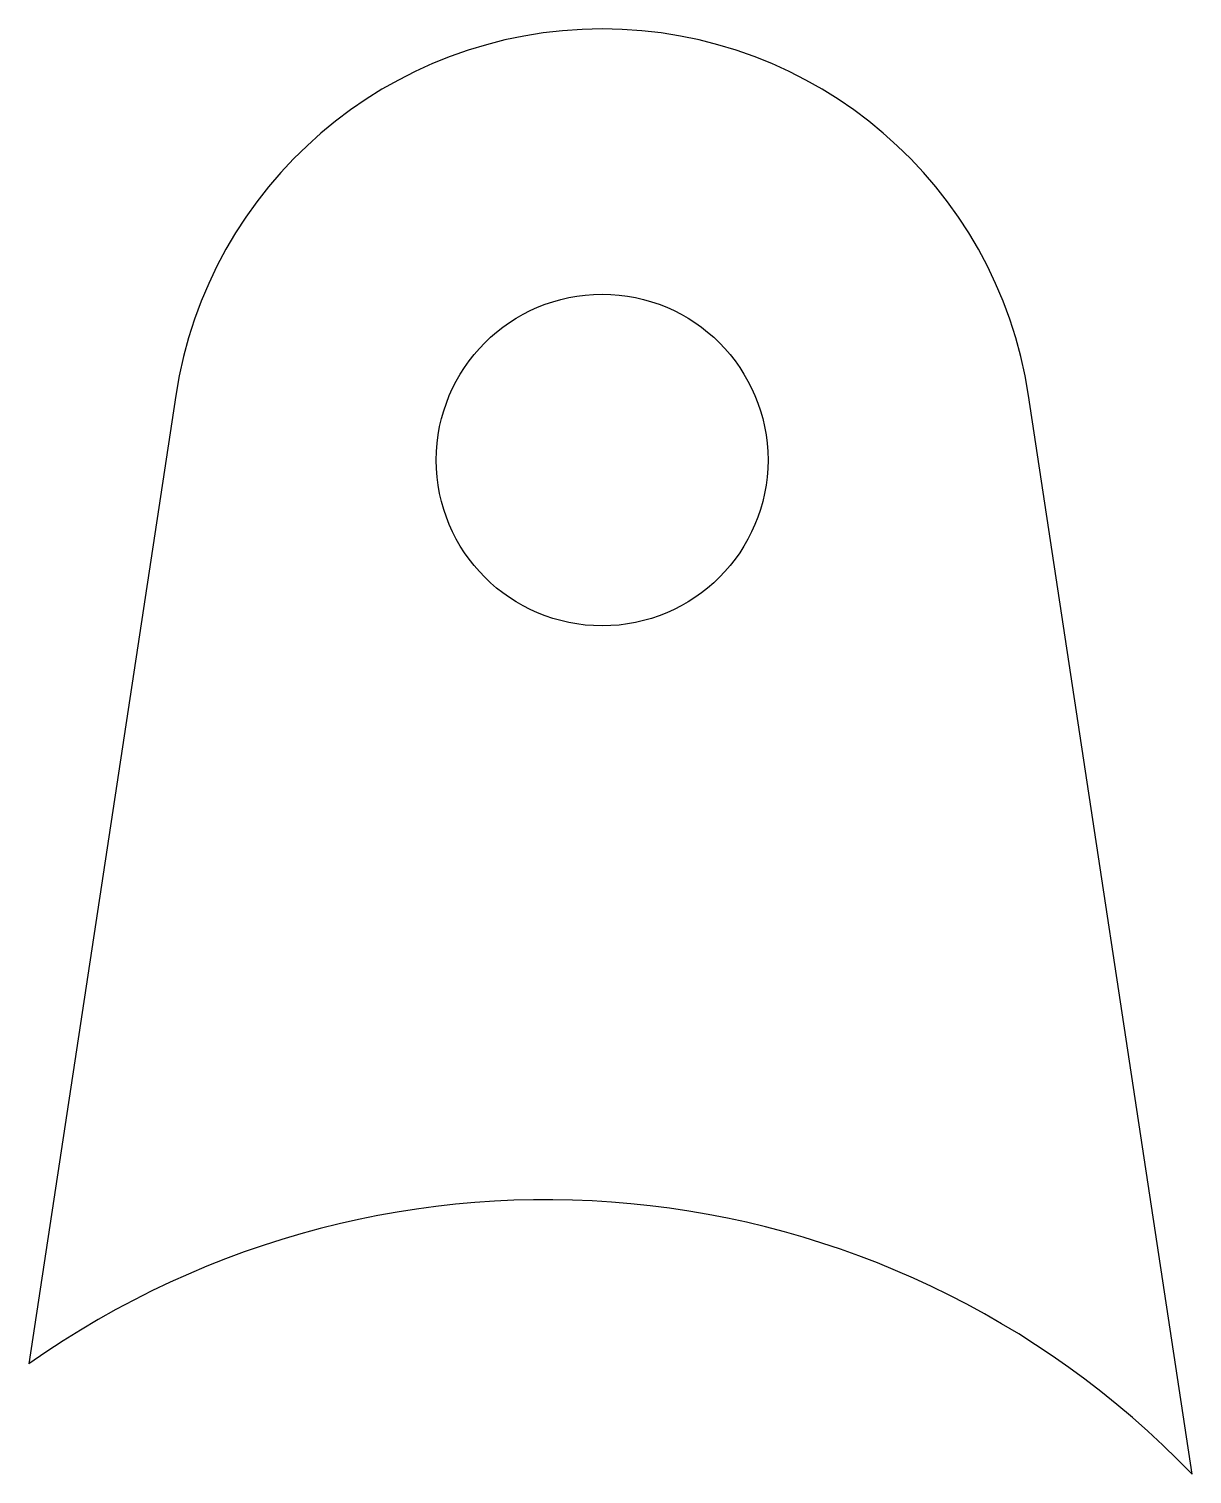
# Model space of a CAD drawing. Header units: inches. Extents: x -1.08 to 1.11, y -1.91 to 0.81.
import ezdxf

# ---------------------------------------------------------------- set-up
doc = ezdxf.new("R2010")
doc.units = ezdxf.units.IN
doc.header["$MEASUREMENT"] = 0

msp = doc.modelspace()

# ---------------------------------------------------------------- linework, layer by layer
at = {"color": 7, "linetype": 'Continuous', "lineweight": 25}
for p, q in [((-0.8033, 0.1218), (-1.08, -1.7034)), ((1.1115, -1.911), (0.8033, 0.1218))]:
    msp.add_line(p, q, dxfattribs=at)
msp.add_circle((0, 0), 0.3125, dxfattribs=at)
for centre, radius, start, end in [((0, 0), 0.8125, 8.6208, 171.3792), ((-0.1052, -3.0839), 1.69, 43.9493, 125.2265)]:
    msp.add_arc(centre, radius, start, end, dxfattribs=at)

doc.saveas('drawing.dxf')
